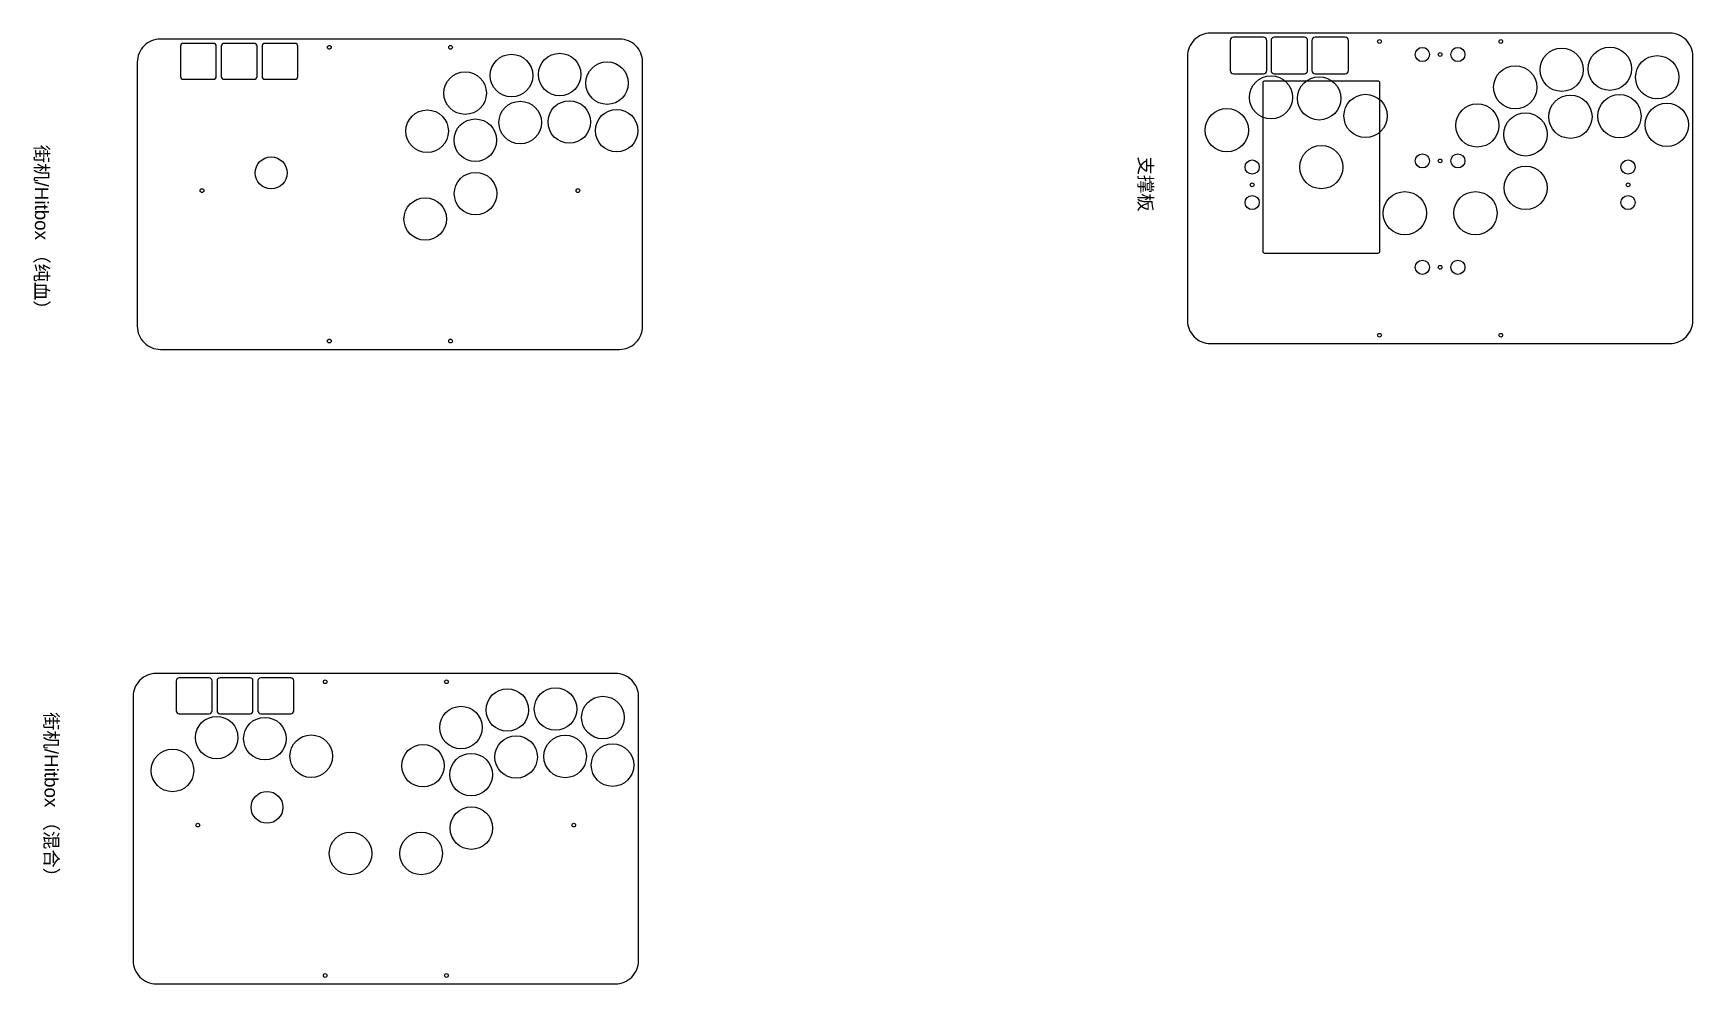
# Model space of a CAD drawing. Header units: millimetres. Extents: x 1620 to 2556, y 1798 to 2334.
import ezdxf

# ---------------------------------------------------------------- set-up
doc = ezdxf.new("R2010")
doc.units = ezdxf.units.MM
for name, color, linetype in [('01 外壳', 7, 'Continuous'), ('挖孔', 7, 'Continuous'), ('限位器', 7, 'Continuous')]:
    doc.layers.add(name, color=color, linetype=linetype)
doc.styles.get("Standard").update_dxf_attribs({"font": 'Arial.ttf'})

msp = doc.modelspace()

# ---------------------------------------------------------------- linework, layer by layer
for points in [[(1678.81, 2168.96, 0.414214), (1691.81, 2155.96), (1950.81, 2155.96, 0.414214), (1963.81, 2168.96), (1963.81, 2317.96, 0.414214), (1950.81, 2330.96), (1691.81, 2330.96, 0.414214), (1678.81, 2317.96)], [(2271.07, 2172.24, 0.414214), (2284.07, 2159.24), (2543.07, 2159.24, 0.414214), (2556.07, 2172.24), (2556.07, 2321.24, 0.414214), (2543.07, 2334.24), (2284.07, 2334.24, 0.414214), (2271.07, 2321.24)], [(1676.47, 1811.21, 0.414214), (1689.47, 1798.21), (1948.47, 1798.21, 0.414214), (1961.47, 1811.21), (1961.47, 1960.21, 0.414214), (1948.47, 1973.21), (1689.47, 1973.21, 0.414214), (1676.47, 1960.21)]]:
    msp.add_lwpolyline(points, format="xyb", close=True)
for centre, radius in [((1889.85, 2310.35), 12), ((1917.01, 2310.92), 12), ((1863.69, 2300.44), 12), ((1943.74, 2306.11), 12), ((1894.76, 2283.85), 12), ((1922.45, 2284.19), 12), ((1842.27, 2278.94), 12), ((1869.44, 2273.91), 12), ((1949.16, 2279.29), 12), ((1754.31, 2255.46), 9), ((1869.56, 2243.77), 12), ((1841.21, 2229.46), 12), ((1887.52, 1952.6), 12), ((1914.68, 1953.17), 12), ((1941.4, 1948.36), 12), ((1723.6, 1937.03), 12), ((1750.76, 1936.45), 12), ((1861.35, 1942.69), 12), ((1776.93, 1926.54), 12), ((1892.43, 1926.09), 12), ((1920.11, 1926.44), 12), ((1698.66, 1918.53), 12), ((1839.94, 1921.19), 12), ((1867.11, 1916.16), 12), ((1946.82, 1921.54), 12), ((1751.97, 1897.71), 9), ((1867.22, 1886.02), 12), ((1799.07, 1871.71), 12), ((1838.88, 1871.71), 12)]:
    msp.add_circle(centre, radius)
at = {"layer": '挖孔', "transparency": 33554687}
for centre in [(2413.57, 2322.24), (2413.57, 2262.24), (1715.31, 2245.46), (1927.31, 2245.46), (2307.57, 2248.74), (2519.57, 2248.74), (2413.57, 2202.24), (1712.97, 1887.71), (1924.97, 1887.71)]:
    msp.add_circle(centre, 1.05, dxfattribs=at)
at = {"layer": '限位器', "transparency": 33554687}
for points in [[(2295.22, 2313.14, 0.414214), (2297.02, 2311.34), (2314.02, 2311.34, 0.414214), (2315.82, 2313.14), (2315.82, 2330.14, 0.414214), (2314.02, 2331.94), (2297.02, 2331.94, 0.414214), (2295.22, 2330.14)], [(2318.22, 2313.14, 0.414214), (2320.02, 2311.34), (2337.02, 2311.34, 0.414214), (2338.82, 2313.14), (2338.82, 2330.14, 0.414214), (2337.02, 2331.94), (2320.02, 2331.94, 0.414214), (2318.22, 2330.14)], [(2341.22, 2313.14, 0.414214), (2343.02, 2311.34), (2360.02, 2311.34, 0.414214), (2361.82, 2313.14), (2361.82, 2330.14, 0.414214), (2360.02, 2331.94), (2343.02, 2331.94, 0.414214), (2341.22, 2330.14)], [(1703.16, 2309.86, 0.414214), (1704.76, 2308.26), (1721.76, 2308.26, 0.414214), (1723.36, 2309.86), (1723.36, 2326.86, 0.414214), (1721.76, 2328.46), (1704.76, 2328.46, 0.414214), (1703.16, 2326.86)], [(1726.16, 2309.86, 0.414214), (1727.76, 2308.26), (1744.76, 2308.26, 0.414214), (1746.36, 2309.86), (1746.36, 2326.86, 0.414214), (1744.76, 2328.46), (1727.76, 2328.46, 0.414214), (1726.16, 2326.86)], [(1749.16, 2309.86, 0.414214), (1750.76, 2308.26), (1767.76, 2308.26, 0.414214), (1769.36, 2309.86), (1769.36, 2326.86, 0.414214), (1767.76, 2328.46), (1750.76, 2328.46, 0.414214), (1749.16, 2326.86)], [(2313.57, 2211.24, 0.414214), (2314.57, 2210.24), (2378.57, 2210.24, 0.414214), (2379.57, 2211.24), (2379.57, 2306.24, 0.414214), (2378.57, 2307.24), (2314.57, 2307.24, 0.414214), (2313.57, 2306.24)], [(1700.82, 1952.11, 0.414214), (1702.42, 1950.51), (1719.42, 1950.51, 0.414214), (1721.02, 1952.11), (1721.02, 1969.11, 0.414214), (1719.42, 1970.71), (1702.42, 1970.71, 0.414214), (1700.82, 1969.11)], [(1723.82, 1952.11, 0.414214), (1725.42, 1950.51), (1742.42, 1950.51, 0.414214), (1744.02, 1952.11), (1744.02, 1969.11, 0.414214), (1742.42, 1970.71), (1725.42, 1970.71, 0.414214), (1723.82, 1969.11)], [(1746.82, 1952.11, 0.414214), (1748.42, 1950.51), (1765.42, 1950.51, 0.414214), (1767.02, 1952.11), (1767.02, 1969.11, 0.414214), (1765.42, 1970.71), (1748.42, 1970.71, 0.414214), (1746.82, 1969.11)]]:
    msp.add_lwpolyline(points, format="xyb", close=True, dxfattribs=at)
for centre, radius in [((2379.38, 2329.55), 1.05), ((2447.75, 2329.55), 1.05), ((1787.12, 2326.27), 1.05), ((1855.5, 2326.27), 1.05), ((2403.57, 2322.24), 4), ((2423.57, 2322.24), 4), ((2482.11, 2313.63), 12.2), ((2509.27, 2314.2), 12.2), ((2535.99, 2309.39), 12.2), ((2455.94, 2303.72), 12.2), ((2318.2, 2298.06), 12.2), ((2345.36, 2297.49), 12.2), ((2371.52, 2287.58), 12.2), ((2434.53, 2282.22), 12.2), ((2487.02, 2287.13), 12.2), ((2514.7, 2287.47), 12.2), ((2541.42, 2282.57), 12.2), ((2293.26, 2279.57), 12.2), ((2461.7, 2277.19), 12.2), ((2346.57, 2258.74), 12.2), ((2403.57, 2262.24), 4), ((2423.57, 2262.24), 4), ((2307.57, 2258.74), 4), ((2461.82, 2247.05), 12.2), ((2519.57, 2258.74), 4), ((2307.57, 2238.74), 4), ((2393.66, 2232.74), 12.2), ((2433.47, 2232.74), 12.2), ((2519.57, 2238.74), 4), ((2403.57, 2202.24), 4), ((2423.57, 2202.24), 4), ((2379.38, 2163.93), 1.05), ((2447.75, 2163.93), 1.05), ((1787.12, 2160.65), 1.05), ((1855.5, 2160.65), 1.05), ((1784.79, 1968.52), 1.05), ((1853.16, 1968.52), 1.05), ((1784.79, 1802.9), 1.05), ((1853.16, 1802.9), 1.05)]:
    msp.add_circle(centre, radius, dxfattribs=at)

# ---------------------------------------------------------------- texts
at = {"layer": '01 外壳', "transparency": 33554687}
for s, height, p in [('街机/Hitbox （纯血）', 7.5874, (1621.1, 2271.31)), ('支撑板', 7.587, (2243.62, 2264.67)), ('街机/Hitbox （混合）', 7.5874, (1626.54, 1951.4))]:
    msp.add_text(s, height=height, rotation=270, dxfattribs=at).set_placement(p)

doc.saveas('drawing.dxf')
